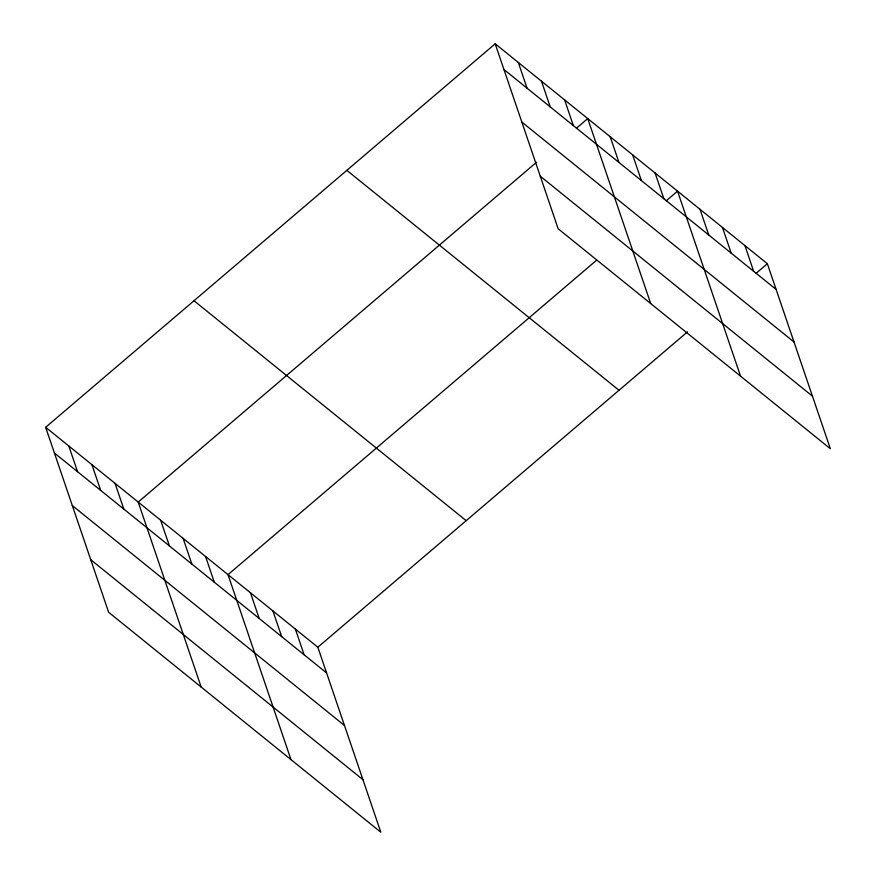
<?xml version="1.0" encoding="UTF-8"?>
<svg xmlns="http://www.w3.org/2000/svg" width="876" height="876" viewBox="0 0 876 876"><rect width="100%" height="100%" fill="white"/><g stroke="black" fill="none" stroke-linecap="round" stroke-linejoin="round"><path stroke-width="1.31" d="M45.662 427.291L317.835 647.222L380.808 832.2L108.635 612.269L45.662 427.291L495.192 43.8L767.365 263.731L830.338 448.709L558.165 228.778L495.192 43.8M536.583 162.213L138.2 502.068L201.173 687.047M576.485 128.181L587.73 118.578L650.704 303.556M596.731 260.095L228.012 574.645L290.985 759.623M666.297 200.746L677.553 191.154L740.527 376.132M317.835 647.222L687.561 331.807M756.108 273.323L767.365 263.731M503.952 69.511L776.114 289.43M521.844 122.071L794.006 341.99M540.273 176.218L812.446 396.149M346.852 170.349L619.014 390.28M194.012 300.742L466.174 520.662M54.411 453.001L326.584 672.921M72.303 505.561L344.476 725.481M90.743 559.709L362.905 779.64M744.918 245.587L753.667 271.286M722.459 227.442L731.208 253.142M700.001 209.298L708.761 234.998M655.095 173.01L663.844 198.71M632.647 154.866L641.396 180.566M610.189 136.722L618.938 162.421M564.604 99.886L573.353 125.586M541.467 81.183L550.216 106.894M518.329 62.492L527.078 88.202M295.376 629.077L304.125 654.777M272.918 610.933L281.678 636.633M250.47 592.789L259.219 618.5M205.564 556.501L214.313 582.212M183.106 538.357L191.855 564.067M160.647 520.213L169.407 545.923M115.063 483.377L123.812 509.076M91.925 464.685L100.685 490.385M68.799 445.983L77.548 471.693"/></g></svg>
